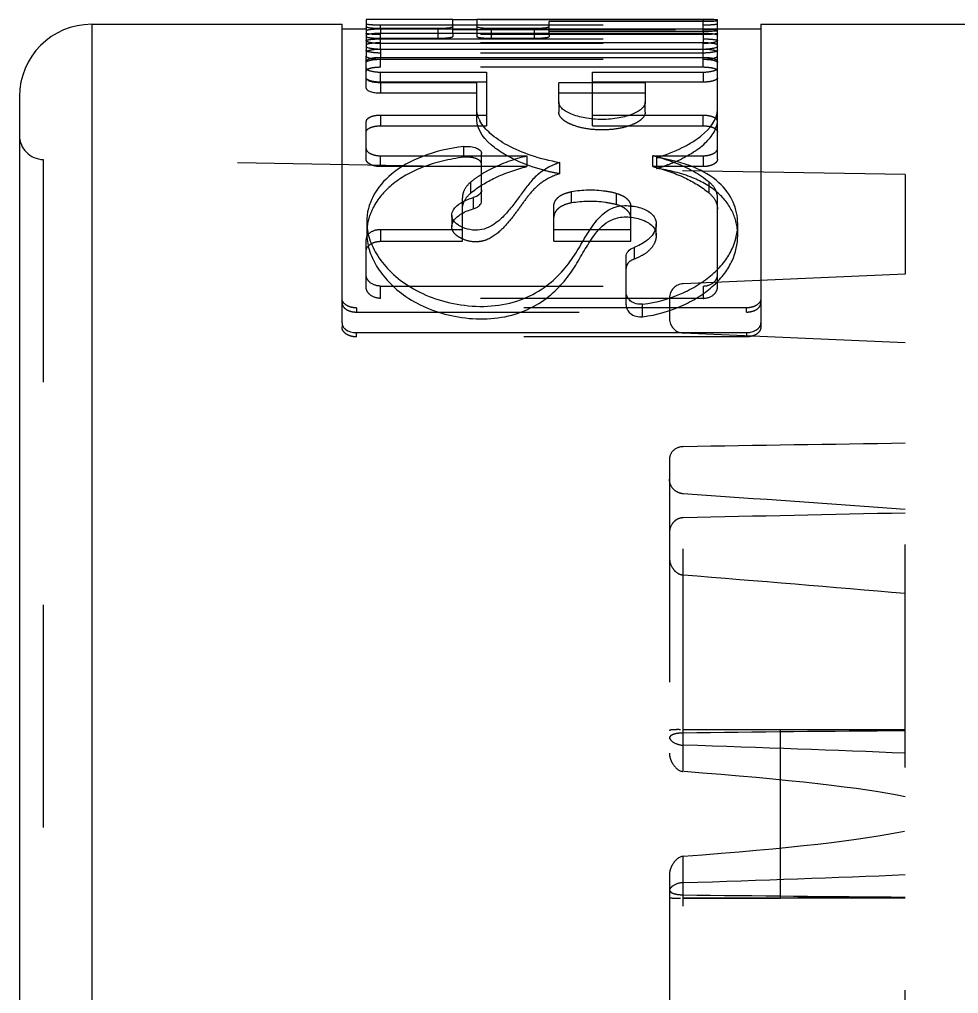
# Model space of a CAD drawing. Header units: millimetres. Extents: x 0 to 841, y 0 to 594.
# Drawn here: x 358.59 to 378.1, y 263.94 to 284.17 of the extents above; entities that cross this region are included whole.
import ezdxf

# ---------------------------------------------------------------- set-up
doc = ezdxf.new("R2010")
doc.units = ezdxf.units.MM
doc.header["$LTSCALE"] = 46.255
doc.linetypes.add('HIDDEN', pattern=[0.2, 0.1, -0.1])
doc.layers.get('0').update_dxf_attribs({"linetype": 'CONTINUOUS'})
doc.layers.add('DEFAULT_2', color=8, linetype='HIDDEN')

msp = doc.modelspace()

# ---------------------------------------------------------------- linework, layer by layer
at = {"color": 7, "linetype": 'Continuous'}
for p, q in [((360.095, 284.069), (360.095, 233.069)), ((360.095, 284.069), (365.295, 284.069)), ((365.295, 277.866), (365.295, 284.069)), ((365.795, 284.169), (365.795, 283.41)), ((367.595, 284.169), (365.795, 284.169)), ((367.595, 283.886), (367.595, 284.169)), ((368.095, 284.162), (367.595, 284.162)), ((368.095, 284.169), (368.095, 283.886)), ((373.015, 284.169), (368.095, 284.169)), ((369.595, 283.886), (369.595, 284.125)), ((372.795, 284.125), (369.595, 284.125)), ((372.795, 283.925), (372.795, 284.125)), ((373.095, 283.941), (373.095, 284.169)), ((373.995, 284.069), (373.995, 277.866)), ((373.995, 284.069), (378.495, 284.069)), ((365.795, 283.969), (365.295, 283.969)), ((366.095, 283.981), (366.095, 283.886)), ((367.295, 283.981), (366.095, 283.981)), ((366.095, 283.886), (372.795, 283.886)), ((367.295, 283.886), (367.295, 283.981)), ((368.095, 283.969), (367.595, 283.969)), ((368.395, 283.981), (368.395, 283.886)), ((369.295, 283.981), (368.395, 283.981)), ((369.295, 283.886), (369.295, 283.981)), ((369.595, 283.925), (372.795, 283.925)), ((373.995, 283.969), (373.095, 283.969)), ((373.095, 283.41), (373.095, 283.839)), ((366.095, 283.549), (366.095, 283.382)), ((372.795, 283.549), (366.095, 283.549)), ((372.795, 283.382), (372.795, 283.549)), ((365.795, 282.742), (365.795, 283.304)), ((366.095, 283.382), (372.795, 283.382)), ((373.095, 282.085), (373.095, 283.304)), ((366.095, 282.854), (366.095, 282.643)), ((368.095, 282.854), (366.095, 282.854)), ((368.095, 282.085), (368.095, 282.854)), ((369.795, 282.459), (369.795, 282.854)), ((371.595, 282.854), (369.795, 282.854)), ((371.595, 282.854), (371.595, 282.459)), ((366.095, 282.643), (368.095, 282.643)), ((369.795, 282.643), (371.595, 282.643)), ((358.595, 282.569), (358.595, 234.569)), ((368.195, 280.4), (368.195, 281.385)), ((368.019, 280.469), (368.019, 280.235)), ((365.807, 279.971), (365.807, 279.732)), ((373.514, 279.685), (373.514, 279.925)), ((371.195, 278.243), (371.195, 279.244)), ((371.538, 277.996), (371.538, 278.257)), ((365.595, 277.665), (373.695, 277.665))]:
    msp.add_line(p, q, dxfattribs=at)
for centre, radius, start, end in [((360.095, 282.569), 1.5, 90, 180), ((372.797, 288.677), 4.752, 269.9773, 271.3703), ((368.717, 282.364), 0.633, 204.667, 207.989), ((371.16, 276.747), 4.603, 81.1429, 81.6438), ((370.287, 279.721), 1.547, 110.7299, 114.3476), ((370.413, 279.394), 1.897, 108.241, 110.7649)]:
    msp.add_arc(centre, radius, start, end, dxfattribs=at)
for points, knots in [([(373.072, 284.136), (373.035, 284.131), (372.943, 284.127), (372.85, 284.125), (372.795, 284.125)], [0, 0, 0, 0, 0.399671, 1, 1, 1, 1]), ([(373.017, 284.169), (373.028, 284.169), (373.047, 284.169), (373.07, 284.169), (373.082, 284.169), (373.089, 284.169), (373.092, 284.169), (373.095, 284.169), (373.095, 284.169)], [0, 0, 0, 0, 0.426008, 0.741441, 0.853661, 0.934482, 0.983396, 1, 1, 1, 1]), ([(373.095, 284.141), (373.095, 284.139), (373.083, 284.138), (373.077, 284.136), (373.072, 284.136)], [0, 0, 0, 0, 0.270658, 1, 1, 1, 1]), ([(366.095, 283.981), (366.056, 283.981), (365.986, 283.983), (365.902, 283.989), (365.848, 283.996), (365.82, 284.002), (365.804, 284.007), (365.795, 284.013), (365.795, 284.016)], [0, 0, 0, 0, 0.377064, 0.696672, 0.81972, 0.912342, 0.971668, 1, 1, 1, 1]), ([(365.795, 283.839), (365.795, 283.849), (365.834, 283.864), (365.89, 283.874), (365.986, 283.884), (366.056, 283.886), (366.095, 283.886)], [0, 0, 0, 0, 0.09401, 0.30911, 0.626053, 1, 1, 1, 1]), ([(367.595, 284.016), (367.595, 284.013), (367.586, 284.007), (367.569, 284.002), (367.541, 283.996), (367.488, 283.989), (367.404, 283.983), (367.333, 283.981), (367.295, 283.981)], [0, 0, 0, 0, 0.028347, 0.0877, 0.180337, 0.303395, 0.622984, 1, 1, 1, 1]), ([(368.395, 283.981), (368.356, 283.981), (368.286, 283.983), (368.202, 283.989), (368.148, 283.996), (368.12, 284.002), (368.104, 284.007), (368.095, 284.013), (368.095, 284.016)], [0, 0, 0, 0, 0.377064, 0.696672, 0.81972, 0.912342, 0.971668, 1, 1, 1, 1]), ([(369.595, 284.016), (369.595, 284.013), (369.586, 284.007), (369.569, 284.002), (369.541, 283.996), (369.488, 283.989), (369.404, 283.983), (369.333, 283.981), (369.295, 283.981)], [0, 0, 0, 0, 0.028347, 0.0877, 0.180337, 0.303395, 0.622984, 1, 1, 1, 1]), ([(372.795, 283.886), (372.833, 283.886), (372.903, 283.884), (373, 283.874), (373.056, 283.864), (373.095, 283.849), (373.095, 283.839)], [0, 0, 0, 0, 0.373998, 0.69096, 0.906031, 1, 1, 1, 1]), ([(372.91, 283.926), (372.935, 283.927), (372.98, 283.929), (373.032, 283.931), (373.064, 283.934), (373.081, 283.936), (373.089, 283.938), (373.095, 283.94), (373.095, 283.941)], [0, 0, 0, 0, 0.405547, 0.722948, 0.840176, 0.926051, 0.979139, 1, 1, 1, 1]), ([(366.095, 283.549), (366.056, 283.549), (365.985, 283.552), (365.89, 283.566), (365.83, 283.581), (365.795, 283.604), (365.795, 283.615)], [0, 0, 0, 0, 0.368155, 0.680352, 0.895132, 1, 1, 1, 1]), ([(373.095, 283.615), (373.095, 283.604), (373.06, 283.581), (373, 283.566), (372.904, 283.552), (372.833, 283.549), (372.795, 283.549)], [0, 0, 0, 0, 0.104901, 0.319714, 0.631899, 1, 1, 1, 1]), ([(365.795, 283.41), (365.795, 283.408), (365.798, 283.396), (365.811, 283.389), (365.82, 283.384)], [0, 0, 0, 0, 0.181331, 1, 1, 1, 1]), ([(365.795, 283.304), (365.795, 283.316), (365.815, 283.335), (365.846, 283.349), (365.9, 283.366), (365.984, 283.379), (366.056, 283.382), (366.095, 283.382)], [0, 0, 0, 0, 0.115665, 0.209884, 0.33006, 0.637468, 1, 1, 1, 1]), ([(372.795, 283.382), (372.834, 283.382), (372.906, 283.379), (372.989, 283.366), (373.043, 283.349), (373.075, 283.335), (373.095, 283.316), (373.095, 283.304)], [0, 0, 0, 0, 0.36259, 0.67001, 0.790168, 0.884366, 1, 1, 1, 1]), ([(373.071, 283.385), (373.075, 283.387), (373.084, 283.392), (373.095, 283.403), (373.095, 283.41)], [0, 0, 0, 0, 0.339978, 1, 1, 1, 1]), ([(366.095, 282.854), (366.056, 282.854), (365.983, 282.859), (365.899, 282.876), (365.845, 282.897), (365.813, 282.916), (365.795, 282.938), (365.795, 282.952)], [0, 0, 0, 0, 0.35541, 0.657103, 0.776399, 0.872071, 1, 1, 1, 1]), ([(365.795, 282.742), (365.795, 282.728), (365.823, 282.694), (365.888, 282.669), (365.983, 282.648), (366.056, 282.643), (366.095, 282.643)], [0, 0, 0, 0, 0.128655, 0.34298, 0.644688, 1, 1, 1, 1]), ([(371.595, 282.459), (371.595, 282.41), (371.545, 282.331), (371.447, 282.259), (371.289, 282.179), (371.035, 282.111), (370.695, 282.083), (370.355, 282.111), (370.101, 282.179), (369.943, 282.259), (369.844, 282.331), (369.795, 282.41), (369.795, 282.459)], [0, 0, 0, 0, 0.071118, 0.119964, 0.179257, 0.326755, 0.500001, 0.673247, 0.820745, 0.880037, 0.928884, 1, 1, 1, 1]), ([(368.142, 282.1), (368.134, 282.117), (368.108, 282.181), (368.095, 282.25), (368.095, 282.301)], [0, 0, 0, 0, 0.26445, 1, 1, 1, 1]), ([(371.829, 281.301), (372.012, 281.355), (372.27, 281.451), (372.577, 281.622), (372.874, 281.83), (373.095, 282.089), (373.095, 282.301)], [0, 0, 0, 0, 0.340971, 0.489342, 0.621972, 1, 1, 1, 1]), ([(369.488, 281.04), (369.288, 281.092), (369.005, 281.189), (368.667, 281.366), (368.341, 281.582), (368.095, 281.858), (368.095, 282.085)], [0, 0, 0, 0, 0.342384, 0.4915, 0.624658, 1, 1, 1, 1]), ([(369.819, 281.195), (369.617, 281.23), (369.243, 281.322), (368.754, 281.528), (368.388, 281.769), (368.211, 281.967), (368.158, 282.067)], [0, 0, 0, 0, 0.31966, 0.596521, 0.823204, 1, 1, 1, 1]), ([(372.227, 281.22), (372.355, 281.276), (372.584, 281.395), (372.863, 281.61), (373.045, 281.838), (373.095, 282.009), (373.095, 282.085)], [0, 0, 0, 0, 0.327705, 0.600247, 0.819989, 1, 1, 1, 1]), ([(367.824, 281.531), (367.528, 281.495), (366.993, 281.375), (366.333, 281.016), (365.973, 280.602), (365.831, 280.245), (365.807, 280.062), (365.807, 279.971)], [0, 0, 0, 0, 0.323994, 0.586498, 0.802633, 0.902017, 1, 1, 1, 1]), ([(367.824, 281.531), (367.871, 281.536), (367.961, 281.536), (368.08, 281.509), (368.167, 281.461), (368.195, 281.407), (368.195, 281.385)], [0, 0, 0, 0, 0.327174, 0.621138, 0.841564, 1, 1, 1, 1]), ([(373.514, 279.925), (373.514, 280.079), (373.447, 280.405), (373.118, 280.834), (372.566, 281.15), (372.118, 281.256), (371.869, 281.295)], [0, 0, 0, 0, 0.197719, 0.412455, 0.675572, 1, 1, 1, 1]), ([(369.65, 281.13), (369.555, 281.087), (369.387, 280.984), (369.192, 280.781), (369.036, 280.569), (368.882, 280.355), (368.707, 280.138), (368.485, 279.918), (368.152, 279.752), (367.879, 279.809), (367.76, 279.87)], [0, 0, 0, 0, 0.127795, 0.238415, 0.343903, 0.450841, 0.562893, 0.685258, 0.834838, 1, 1, 1, 1]), ([(368.189, 280.597), (368.184, 280.583), (368.147, 280.519), (368.075, 280.485), (368.019, 280.469)], [0, 0, 0, 0, 0.200647, 1, 1, 1, 1]), ([(367.576, 280.1), (367.576, 280.14), (367.615, 280.252), (367.778, 280.386), (367.931, 280.445), (368.019, 280.469)], [0, 0, 0, 0, 0.196014, 0.551778, 1, 1, 1, 1]), ([(368.019, 280.235), (368.045, 280.242), (368.092, 280.261), (368.162, 280.308), (368.195, 280.365), (368.195, 280.4)], [0, 0, 0, 0, 0.31977, 0.588863, 1, 1, 1, 1]), ([(365.807, 279.971), (365.807, 279.851), (365.852, 279.597), (366.032, 279.235), (366.323, 278.888), (366.729, 278.579), (367.246, 278.346), (367.843, 278.21), (368.47, 278.2), (369.06, 278.34), (369.541, 278.612), (369.897, 278.947), (370.153, 279.308), (370.324, 279.61), (370.467, 279.839), (370.59, 280.007), (370.748, 280.169), (370.983, 280.299), (371.278, 280.314), (371.52, 280.258), (371.68, 280.175), (371.764, 280.101), (371.813, 280.013), (371.821, 279.952), (371.821, 279.922)], [0, 0, 0, 0, 0.045653, 0.095756, 0.152035, 0.215759, 0.287475, 0.365429, 0.446042, 0.523384, 0.592295, 0.652952, 0.707643, 0.759095, 0.784467, 0.810258, 0.837653, 0.869903, 0.909205, 0.946768, 0.962931, 0.976808, 0.988797, 1, 1, 1, 1]), ([(367.711, 280.089), (367.731, 280.105), (367.825, 280.169), (367.934, 280.211), (368.019, 280.235)], [0, 0, 0, 0, 0.226044, 1, 1, 1, 1]), ([(365.807, 279.732), (365.807, 279.617), (365.847, 279.376), (366.007, 279.029), (366.267, 278.695), (366.774, 278.267), (367.468, 278), (368.232, 277.928), (368.816, 278.002), (369.325, 278.213), (369.719, 278.51), (370.011, 278.843), (370.226, 279.19), (370.386, 279.473), (370.53, 279.688), (370.659, 279.845), (370.835, 279.994), (371.089, 280.081), (371.371, 280.062), (371.555, 280.005), (371.633, 279.961)], [0, 0, 0, 0, 0.045382, 0.094766, 0.14969, 0.211296, 0.355131, 0.43444, 0.513061, 0.585338, 0.649325, 0.706635, 0.759385, 0.810028, 0.835363, 0.861516, 0.890213, 0.925258, 0.964655, 1, 1, 1, 1]), ([(367.597, 280.014), (367.593, 280.021), (367.582, 280.048), (367.576, 280.078), (367.576, 280.1)], [0, 0, 0, 0, 0.260455, 1, 1, 1, 1]), ([(367.76, 279.87), (367.741, 279.879), (367.678, 279.916), (367.621, 279.967), (367.597, 280.014)], [0, 0, 0, 0, 0.283854, 1, 1, 1, 1]), ([(367.615, 279.986), (367.621, 279.995), (367.648, 280.034), (367.682, 280.067), (367.711, 280.089)], [0, 0, 0, 0, 0.234821, 1, 1, 1, 1]), ([(371.538, 278.257), (371.827, 278.292), (372.244, 278.409), (372.725, 278.669), (373.018, 278.889), (373.246, 279.133), (373.448, 279.467), (373.514, 279.748), (373.514, 279.925)], [0, 0, 0, 0, 0.312268, 0.454204, 0.584567, 0.702862, 0.809786, 1, 1, 1, 1]), ([(371.633, 279.961), (371.652, 279.95), (371.718, 279.909), (371.775, 279.848), (371.798, 279.797)], [0, 0, 0, 0, 0.283838, 1, 1, 1, 1]), ([(371.796, 279.793), (371.79, 279.778), (371.763, 279.716), (371.72, 279.661), (371.682, 279.625)], [0, 0, 0, 0, 0.233857, 1, 1, 1, 1]), ([(371.821, 279.922), (371.821, 279.889), (371.814, 279.845), (371.8, 279.803), (371.796, 279.793)], [0, 0, 0, 0, 0.743104, 1, 1, 1, 1]), ([(371.682, 279.625), (371.662, 279.605), (371.566, 279.525), (371.451, 279.47), (371.36, 279.437)], [0, 0, 0, 0, 0.22659, 1, 1, 1, 1]), ([(371.538, 277.996), (371.828, 278.032), (372.246, 278.151), (372.727, 278.414), (373.019, 278.638), (373.247, 278.885), (373.448, 279.222), (373.514, 279.506), (373.514, 279.685)], [0, 0, 0, 0, 0.311464, 0.453113, 0.583335, 0.701682, 0.808867, 1, 1, 1, 1]), ([(371.195, 279.244), (371.195, 279.283), (371.232, 279.373), (371.313, 279.42), (371.36, 279.437)], [0, 0, 0, 0, 0.438276, 1, 1, 1, 1]), ([(371.538, 278.257), (371.45, 278.246), (371.313, 278.28), (371.212, 278.402), (371.195, 278.469), (371.195, 278.5)], [0, 0, 0, 0, 0.570881, 0.798626, 1, 1, 1, 1]), ([(371.195, 278.243), (371.195, 278.211), (371.211, 278.144), (371.312, 278.02), (371.45, 277.986), (371.538, 277.996)], [0, 0, 0, 0, 0.202251, 0.430101, 1, 1, 1, 1]), ([(365.295, 277.866), (365.295, 277.846), (365.301, 277.818), (365.315, 277.794), (365.318, 277.788)], [0, 0, 0, 0, 0.73786, 1, 1, 1, 1]), ([(365.318, 277.788), (365.33, 277.769), (365.403, 277.693), (365.514, 277.665), (365.595, 277.665)], [0, 0, 0, 0, 0.216902, 1, 1, 1, 1]), ([(373.695, 277.665), (373.724, 277.665), (373.825, 277.674), (373.932, 277.726), (373.971, 277.788)], [0, 0, 0, 0, 0.283341, 1, 1, 1, 1]), ([(373.971, 277.788), (373.975, 277.794), (373.988, 277.818), (373.995, 277.846), (373.995, 277.866)], [0, 0, 0, 0, 0.262165, 1, 1, 1, 1])]:
    msp.add_open_spline(points, degree=3, knots=knots, dxfattribs=at)
msp.add_open_spline([(368.195, 280.632), (368.195, 280.62), (368.193, 280.608), (368.189, 280.597)], degree=3, dxfattribs=at)
at = {"layer": 'DEFAULT_2', "color": 8, "linetype": 'HIDDEN'}
for p, q in [((366.095, 283.981), (366.095, 284.057)), ((366.095, 284.057), (372.795, 284.057)), ((372.795, 284.162), (368.095, 284.162)), ((372.795, 284.169), (372.795, 284.125)), ((372.795, 284.169), (373.017, 284.169)), ((365.818, 283.945), (365.81, 283.942)), ((367.595, 283.969), (366.095, 283.969)), ((366.095, 283.684), (366.095, 283.886)), ((372.795, 283.856), (366.095, 283.856)), ((367.295, 283.78), (367.295, 283.886)), ((367.595, 283.962), (372.795, 283.962)), ((367.595, 283.886), (367.595, 283.815)), ((372.795, 283.969), (368.095, 283.969)), ((368.095, 283.886), (368.095, 283.815)), ((368.395, 283.886), (368.395, 283.78)), ((369.295, 283.78), (369.295, 283.886)), ((369.595, 283.886), (369.595, 283.815)), ((373.017, 283.969), (372.795, 283.969)), ((372.795, 283.925), (372.795, 283.684)), ((373.095, 283.969), (373.015, 283.969)), ((373.095, 283.839), (373.095, 283.941)), ((366.095, 283.78), (367.295, 283.78)), ((366.095, 283.767), (372.795, 283.767)), ((372.795, 283.684), (366.095, 283.684)), ((366.095, 283.549), (366.095, 283.676)), ((366.095, 283.676), (372.795, 283.676)), ((368.395, 283.78), (369.295, 283.78)), ((372.795, 283.549), (372.795, 283.676)), ((372.795, 283.472), (366.095, 283.472)), ((373.071, 283.508), (373.063, 283.512)), ((365.795, 283.304), (365.795, 283.41)), ((366.095, 283.176), (366.095, 283.382)), ((366.095, 283.344), (372.795, 283.344)), ((372.795, 283.176), (372.795, 283.382)), ((373.095, 283.304), (373.095, 283.41)), ((372.795, 283.176), (366.095, 283.176)), ((366.095, 282.868), (366.095, 283.077)), ((366.095, 283.077), (368.295, 283.077)), ((368.295, 283.077), (368.295, 281.961)), ((370.495, 281.961), (370.495, 283.077)), ((370.495, 283.077), (372.795, 283.077)), ((372.795, 283.077), (372.795, 282.868)), ((368.295, 282.868), (366.095, 282.868)), ((372.795, 282.868), (370.495, 282.868)), ((369.795, 282.459), (369.795, 282.245)), ((371.595, 282.245), (371.595, 282.459)), ((365.795, 281.267), (365.795, 282.05)), ((366.095, 282.178), (366.095, 281.961)), ((368.295, 282.178), (366.095, 282.178)), ((372.795, 282.178), (370.495, 282.178)), ((372.795, 281.961), (372.795, 282.178)), ((373.095, 281.267), (373.095, 282.05)), ((366.095, 281.961), (368.295, 281.961)), ((370.495, 281.961), (372.795, 281.961)), ((367.824, 281.308), (367.824, 281.531)), ((359.086, 281.261), (359.086, 235.878)), ((376.995, 280.948), (359.086, 281.261)), ((366.095, 281.114), (366.095, 281.339)), ((366.095, 281.339), (369.137, 281.339)), ((369.137, 281.339), (369.137, 281.114)), ((371.752, 281.114), (371.752, 281.339)), ((371.752, 281.339), (372.795, 281.339)), ((371.829, 281.301), (371.829, 281.076)), ((372.795, 281.339), (372.795, 281.114)), ((369.137, 281.114), (366.095, 281.114)), ((369.819, 280.969), (369.819, 281.195)), ((372.795, 281.114), (371.752, 281.114)), ((376.995, 280.948), (376.995, 278.883)), ((367.97, 280.564), (367.97, 280.794)), ((372.92, 280.564), (372.92, 280.794)), ((367.795, 279.562), (367.795, 280.462)), ((370.056, 280.59), (370.056, 280.358)), ((370.989, 280.558), (370.989, 280.324)), ((373.095, 278.614), (373.095, 280.462)), ((369.695, 279.562), (369.695, 280.298)), ((371.295, 279.562), (371.295, 280.276)), ((367.576, 280.1), (367.576, 279.862)), ((366.095, 279.803), (366.095, 279.562)), ((367.795, 279.803), (366.095, 279.803)), ((371.295, 279.803), (369.695, 279.803)), ((371.821, 279.682), (371.821, 279.922)), ((365.795, 278.614), (365.795, 279.598)), ((366.095, 279.562), (367.795, 279.562)), ((369.695, 279.562), (371.295, 279.562)), ((371.36, 279.437), (371.36, 279.191)), ((376.995, 278.883), (372.382, 278.682)), ((366.095, 278.377), (366.095, 278.633)), ((366.095, 278.633), (372.795, 278.633)), ((372.795, 278.633), (372.795, 278.377)), ((372.795, 278.377), (366.095, 278.377)), ((372.095, 278.382), (372.095, 277.957)), ((365.595, 278.18), (365.595, 278.092)), ((373.695, 278.18), (365.595, 278.18)), ((373.695, 278.092), (373.695, 278.18)), ((365.595, 278.092), (373.695, 278.092)), ((365.295, 277.866), (365.295, 277.778)), ((373.995, 277.866), (373.995, 277.778)), ((365.595, 277.577), (365.595, 277.665)), ((373.695, 277.577), (365.595, 277.577)), ((376.995, 277.455), (372.382, 277.657)), ((373.695, 277.665), (373.695, 277.577)), ((376.995, 240.883), (376.995, 277.455)), ((372.382, 268.55), (372.382, 275.297)), ((372.095, 275.03), (372.095, 268.931)), ((376.995, 269.419), (372.329, 269.419)), ((374.395, 269.419), (374.395, 265.919)), ((372.382, 247.25), (372.382, 266.789)), ((372.095, 266.408), (372.095, 247.631)), ((376.995, 265.919), (372.33, 265.919))]:
    msp.add_line(p, q, dxfattribs=at)
for centre, radius, start, end in [((372.799, 272.936), 11.226, 89.4377, 90.0209), ((366.092, 281.799), 2.169, 89.9239, 92.9689), ((372.798, 281.794), 2.175, 87.0758, 90.0738), ((366.093, 286.047), 2.267, 267.1461, 270.0544), ((359.095, 281.761), 0.5, 180, 269), ((370.713, 277.163), 4.304, 74.8682, 76.0287), ((370.764, 277.349), 4.111, 73.2915, 74.8718), ((370.532, 285.069), 4.162, 255.4718, 259.3996), ((370.773, 284.633), 3.711, 286.5383, 287.7851), ((370.555, 285.188), 4.283, 259.3896, 260.0964), ((367.862, 279.831), 0.292, 147.8166, 153.2663), ((371.563, 279.693), 0.257, 22.9991, 23.8739), ((372.395, 278.382), 0.3, 92.5, 180), ((372.395, 277.957), 0.3, 180, 267.5), ((372.165, 269.232), 0.0704, 153.7166, 164.9457), ((372.394, 266.979), 0.99, 266.4254, 269.2965), ((373.065, 1182.219), 916.298, 269.95726, 270.083138)]:
    msp.add_arc(centre, radius, start, end, dxfattribs=at)
for centre, major_axis, ratio, start_param, end_param in [((536.179, 258.569), (448.92, 0), 0.04002, 1.933277, 1.94429), ((-308.907, 258.569), (786.774, 0), 0.04002, 0.511951, 0.523795), ((577.07, 258.569), (432.572, 0), 0.04002, 2.051638, 2.063705), ((-349.798, 258.569), (803.122, 0), 0.04002, 0.43951, 0.452821), ((372.095, 267.669), (40.082, 0), 0.043661, 1.448239, 1.563638), ((383.547, 267.669), (40.082, 0), 0.043661, 8.018182, 8.136272), ((349.191, 267.669), (40.082, 0), 0.043661, 7.087397, 7.236987), ((337.739, 267.669), (40.082, 0), 0.043661, 6.486545, 6.810222), ((337.739, 267.669), (40.082, 0), 0.043661, -0.527037, -0.20336), ((349.191, 267.669), (40.082, 0), 0.043661, -0.953801, -0.804212), ((383.547, 267.669), (40.082, 0), 0.043661, -1.853087, -1.734997)]:
    msp.add_ellipse(centre, major_axis=major_axis, ratio=ratio, start_param=start_param, end_param=end_param, dxfattribs=at)
for points, knots in [([(365.795, 284.083), (365.795, 284.081), (365.805, 284.076), (365.82, 284.073), (365.849, 284.068), (365.902, 284.063), (365.986, 284.058), (366.056, 284.057), (366.095, 284.057)], [0, 0, 0, 0, 0.024869, 0.083164, 0.175747, 0.299307, 0.620757, 1, 1, 1, 1]), ([(372.795, 284.057), (372.833, 284.057), (372.904, 284.058), (372.987, 284.063), (373.041, 284.068), (373.069, 284.073), (373.085, 284.076), (373.095, 284.081), (373.095, 284.083)], [0, 0, 0, 0, 0.37929, 0.700761, 0.824312, 0.91688, 0.975149, 1, 1, 1, 1]), ([(373.006, 284.16), (372.999, 284.16), (372.967, 284.161), (372.934, 284.162), (372.909, 284.162)], [0, 0, 0, 0, 0.224327, 1, 1, 1, 1]), ([(373.072, 284.157), (373.067, 284.158), (373.046, 284.159), (373.024, 284.16), (373.006, 284.16)], [0, 0, 0, 0, 0.194335, 1, 1, 1, 1]), ([(373.095, 284.154), (373.095, 284.156), (373.083, 284.155), (373.077, 284.157), (373.072, 284.157)], [0, 0, 0, 0, 0.262519, 1, 1, 1, 1]), ([(365.81, 283.942), (365.808, 283.941), (365.802, 283.938), (365.795, 283.933), (365.795, 283.929)], [0, 0, 0, 0, 0.361689, 1, 1, 1, 1]), ([(366.095, 283.856), (366.056, 283.856), (365.986, 283.857), (365.902, 283.862), (365.849, 283.867), (365.82, 283.872), (365.805, 283.876), (365.795, 283.88), (365.795, 283.882)], [0, 0, 0, 0, 0.379227, 0.700702, 0.824178, 0.916694, 0.97503, 1, 1, 1, 1]), ([(365.98, 283.966), (365.947, 283.964), (365.893, 283.96), (365.839, 283.951), (365.818, 283.945)], [0, 0, 0, 0, 0.59634, 1, 1, 1, 1]), ([(372.795, 283.962), (372.833, 283.962), (372.889, 283.962), (372.959, 283.961), (373.004, 283.96), (373.04, 283.959), (373.07, 283.958), (373.083, 283.955), (373.095, 283.956), (373.095, 283.953)], [0, 0, 0, 0, 0.382128, 0.554804, 0.706014, 0.830124, 0.922575, 0.979636, 1, 1, 1, 1]), ([(373.095, 283.882), (373.095, 283.88), (373.085, 283.876), (373.069, 283.872), (373.041, 283.867), (372.987, 283.862), (372.904, 283.857), (372.833, 283.856), (372.795, 283.856)], [0, 0, 0, 0, 0.024969, 0.083304, 0.175822, 0.2993, 0.620777, 1, 1, 1, 1]), ([(373.006, 283.958), (372.998, 283.959), (372.966, 283.962), (372.934, 283.965), (372.909, 283.966)], [0, 0, 0, 0, 0.22484, 1, 1, 1, 1]), ([(373.071, 283.945), (373.067, 283.946), (373.046, 283.952), (373.023, 283.955), (373.006, 283.958)], [0, 0, 0, 0, 0.197504, 1, 1, 1, 1]), ([(373.095, 283.969), (373.095, 283.969), (373.092, 283.968), (373.089, 283.969), (373.082, 283.969), (373.07, 283.969), (373.047, 283.969), (373.028, 283.969), (373.017, 283.969)], [0, 0, 0, 0, 0.016667, 0.065717, 0.146678, 0.258971, 0.574254, 1, 1, 1, 1]), ([(373.095, 283.929), (373.095, 283.932), (373.086, 283.94), (373.077, 283.943), (373.071, 283.945)], [0, 0, 0, 0, 0.34409, 1, 1, 1, 1]), ([(365.795, 283.815), (365.795, 283.812), (365.804, 283.805), (365.812, 283.803), (365.818, 283.801)], [0, 0, 0, 0, 0.322842, 1, 1, 1, 1]), ([(365.795, 283.727), (365.795, 283.73), (365.803, 283.738), (365.832, 283.748), (365.893, 283.758), (365.985, 283.765), (366.056, 283.767), (366.095, 283.767)], [0, 0, 0, 0, 0.032051, 0.092417, 0.307119, 0.624989, 1, 1, 1, 1]), ([(365.795, 283.734), (365.795, 283.724), (365.831, 283.704), (365.89, 283.691), (365.986, 283.679), (366.056, 283.676), (366.095, 283.676)], [0, 0, 0, 0, 0.099748, 0.314823, 0.629226, 1, 1, 1, 1]), ([(366.095, 283.684), (366.056, 283.684), (365.986, 283.682), (365.89, 283.672), (365.833, 283.662), (365.795, 283.646), (365.795, 283.636)], [0, 0, 0, 0, 0.373862, 0.690762, 0.905706, 1, 1, 1, 1]), ([(365.818, 283.801), (365.839, 283.796), (365.893, 283.788), (365.947, 283.784), (365.98, 283.782)], [0, 0, 0, 0, 0.403823, 1, 1, 1, 1]), ([(367.295, 283.78), (367.333, 283.78), (367.404, 283.781), (367.488, 283.787), (367.541, 283.795), (367.569, 283.801), (367.586, 283.806), (367.595, 283.812), (367.595, 283.815)], [0, 0, 0, 0, 0.376974, 0.696562, 0.819531, 0.912106, 0.971516, 1, 1, 1, 1]), ([(368.095, 283.815), (368.095, 283.812), (368.104, 283.806), (368.12, 283.801), (368.148, 283.795), (368.202, 283.787), (368.286, 283.781), (368.356, 283.78), (368.395, 283.78)], [0, 0, 0, 0, 0.028483, 0.087892, 0.180468, 0.30344, 0.623031, 1, 1, 1, 1]), ([(369.295, 283.78), (369.333, 283.78), (369.404, 283.781), (369.488, 283.787), (369.541, 283.795), (369.569, 283.801), (369.586, 283.806), (369.595, 283.812), (369.595, 283.815)], [0, 0, 0, 0, 0.376974, 0.696562, 0.819531, 0.912106, 0.971516, 1, 1, 1, 1]), ([(372.795, 283.767), (372.833, 283.767), (372.904, 283.765), (372.997, 283.758), (373.058, 283.748), (373.087, 283.738), (373.095, 283.73), (373.095, 283.727)], [0, 0, 0, 0, 0.375018, 0.692885, 0.907582, 0.967948, 1, 1, 1, 1]), ([(372.795, 283.676), (372.833, 283.676), (372.904, 283.679), (373, 283.691), (373.058, 283.704), (373.095, 283.724), (373.095, 283.734)], [0, 0, 0, 0, 0.370826, 0.685243, 0.900289, 1, 1, 1, 1]), ([(373.095, 283.636), (373.095, 283.646), (373.056, 283.662), (373, 283.672), (372.903, 283.682), (372.833, 283.684), (372.795, 283.684)], [0, 0, 0, 0, 0.094292, 0.309243, 0.626147, 1, 1, 1, 1]), ([(366.095, 283.472), (366.056, 283.472), (365.986, 283.475), (365.89, 283.488), (365.831, 283.5), (365.795, 283.52), (365.795, 283.531)], [0, 0, 0, 0, 0.37065, 0.684973, 0.899904, 1, 1, 1, 1]), ([(365.818, 283.507), (365.815, 283.506), (365.804, 283.499), (365.795, 283.488), (365.795, 283.48)], [0, 0, 0, 0, 0.330029, 1, 1, 1, 1]), ([(366.095, 283.549), (366.039, 283.549), (365.961, 283.545), (365.869, 283.527), (365.832, 283.515), (365.818, 283.507)], [0, 0, 0, 0, 0.594685, 0.829467, 1, 1, 1, 1]), ([(373.063, 283.512), (373.029, 283.528), (372.938, 283.544), (372.848, 283.549), (372.795, 283.549)], [0, 0, 0, 0, 0.416306, 1, 1, 1, 1]), ([(373.095, 283.531), (373.095, 283.52), (373.058, 283.5), (373, 283.488), (372.904, 283.475), (372.833, 283.472), (372.795, 283.472)], [0, 0, 0, 0, 0.100092, 0.315029, 0.62936, 1, 1, 1, 1]), ([(373.095, 283.48), (373.095, 283.483), (373.092, 283.495), (373.08, 283.503), (373.071, 283.508)], [0, 0, 0, 0, 0.192677, 1, 1, 1, 1]), ([(365.795, 283.275), (365.795, 283.286), (365.816, 283.303), (365.846, 283.315), (365.901, 283.33), (365.984, 283.341), (366.056, 283.344), (366.095, 283.344)], [0, 0, 0, 0, 0.109684, 0.203415, 0.324101, 0.634235, 1, 1, 1, 1]), ([(365.82, 283.384), (365.825, 283.382), (365.849, 283.372), (365.874, 283.366), (365.894, 283.362)], [0, 0, 0, 0, 0.200941, 1, 1, 1, 1]), ([(365.894, 283.362), (365.901, 283.36), (365.929, 283.355), (365.959, 283.352), (365.981, 283.349)], [0, 0, 0, 0, 0.229553, 1, 1, 1, 1]), ([(365.981, 283.349), (365.99, 283.349), (366.028, 283.346), (366.066, 283.344), (366.095, 283.344)], [0, 0, 0, 0, 0.242249, 1, 1, 1, 1]), ([(372.795, 283.344), (372.824, 283.344), (372.862, 283.346), (372.9, 283.349), (372.909, 283.35)], [0, 0, 0, 0, 0.757799, 1, 1, 1, 1]), ([(372.795, 283.344), (372.834, 283.344), (372.905, 283.341), (372.989, 283.33), (373.043, 283.315), (373.074, 283.303), (373.095, 283.286), (373.095, 283.275)], [0, 0, 0, 0, 0.365781, 0.675905, 0.796584, 0.890313, 1, 1, 1, 1]), ([(372.909, 283.35), (372.917, 283.35), (372.946, 283.353), (372.974, 283.357), (372.995, 283.362)], [0, 0, 0, 0, 0.268909, 1, 1, 1, 1]), ([(372.995, 283.362), (373.003, 283.363), (373.029, 283.369), (373.054, 283.377), (373.071, 283.385)], [0, 0, 0, 0, 0.300045, 1, 1, 1, 1]), ([(366.095, 283.176), (366.056, 283.176), (365.984, 283.172), (365.9, 283.159), (365.846, 283.142), (365.815, 283.128), (365.795, 283.109), (365.795, 283.097)], [0, 0, 0, 0, 0.362321, 0.669563, 0.789626, 0.883828, 1, 1, 1, 1]), ([(365.795, 283.165), (365.795, 283.152), (365.814, 283.132), (365.846, 283.115), (365.936, 283.083), (366.023, 283.077), (366.095, 283.077)], [0, 0, 0, 0, 0.121523, 0.21672, 0.336783, 1, 1, 1, 1]), ([(373.095, 283.097), (373.095, 283.109), (373.075, 283.128), (373.043, 283.142), (372.989, 283.159), (372.906, 283.172), (372.834, 283.176), (372.795, 283.176)], [0, 0, 0, 0, 0.116167, 0.210373, 0.330443, 0.637697, 1, 1, 1, 1]), ([(372.795, 283.077), (372.867, 283.077), (372.953, 283.083), (373.044, 283.115), (373.075, 283.132), (373.095, 283.152), (373.095, 283.165)], [0, 0, 0, 0, 0.663282, 0.783327, 0.878503, 1, 1, 1, 1]), ([(366.095, 282.868), (366.056, 282.868), (365.983, 282.872), (365.899, 282.887), (365.846, 282.907), (365.814, 282.923), (365.795, 282.944), (365.795, 282.957)], [0, 0, 0, 0, 0.358799, 0.663312, 0.783071, 0.878117, 1, 1, 1, 1]), ([(373.095, 282.957), (373.095, 282.944), (373.075, 282.923), (373.044, 282.907), (372.99, 282.887), (372.906, 282.872), (372.834, 282.868), (372.795, 282.868)], [0, 0, 0, 0, 0.121875, 0.216923, 0.336689, 0.641221, 1, 1, 1, 1]), ([(371.595, 282.245), (371.595, 282.196), (371.545, 282.116), (371.447, 282.043), (371.289, 281.962), (371.035, 281.894), (370.695, 281.865), (370.355, 281.894), (370.1, 281.962), (369.943, 282.043), (369.844, 282.116), (369.795, 282.196), (369.795, 282.245)], [0, 0, 0, 0, 0.071492, 0.120398, 0.179678, 0.327033, 0.500062, 0.673069, 0.820371, 0.879632, 0.928523, 1, 1, 1, 1]), ([(366.095, 282.178), (366.055, 282.178), (365.98, 282.171), (365.874, 282.145), (365.795, 282.09), (365.795, 282.05)], [0, 0, 0, 0, 0.348497, 0.644555, 1, 1, 1, 1]), ([(373.07, 282.102), (373.041, 282.13), (372.947, 282.167), (372.851, 282.178), (372.795, 282.178)], [0, 0, 0, 0, 0.417747, 1, 1, 1, 1]), ([(373.095, 282.05), (373.095, 282.054), (373.092, 282.074), (373.08, 282.091), (373.07, 282.102)], [0, 0, 0, 0, 0.228081, 1, 1, 1, 1]), ([(365.795, 281.831), (365.795, 281.872), (365.874, 281.928), (365.98, 281.954), (366.055, 281.961), (366.095, 281.961)], [0, 0, 0, 0, 0.356289, 0.652031, 1, 1, 1, 1]), ([(372.795, 281.961), (372.835, 281.961), (372.91, 281.954), (373.016, 281.928), (373.095, 281.872), (373.095, 281.831)], [0, 0, 0, 0, 0.348011, 0.643715, 1, 1, 1, 1]), ([(365.795, 281.491), (365.795, 281.471), (365.815, 281.426), (365.883, 281.38), (365.979, 281.347), (366.054, 281.339), (366.095, 281.339)], [0, 0, 0, 0, 0.162076, 0.378717, 0.664612, 1, 1, 1, 1]), ([(372.795, 281.339), (372.835, 281.339), (372.911, 281.347), (373.007, 281.38), (373.074, 281.426), (373.095, 281.471), (373.095, 281.491)], [0, 0, 0, 0, 0.335486, 0.621343, 0.837931, 1, 1, 1, 1]), ([(366.095, 281.114), (366.054, 281.114), (365.979, 281.122), (365.882, 281.155), (365.815, 281.202), (365.795, 281.248), (365.795, 281.267)], [0, 0, 0, 0, 0.334932, 0.620397, 0.837069, 1, 1, 1, 1]), ([(367.824, 281.308), (367.527, 281.272), (366.992, 281.15), (366.332, 280.786), (365.973, 280.368), (365.831, 280.007), (365.807, 279.823), (365.807, 279.732)], [0, 0, 0, 0, 0.323194, 0.585286, 0.801711, 0.901498, 1, 1, 1, 1]), ([(368.195, 281.16), (368.195, 281.183), (368.167, 281.237), (368.08, 281.285), (367.961, 281.313), (367.871, 281.313), (367.824, 281.308)], [0, 0, 0, 0, 0.159219, 0.379719, 0.673387, 1, 1, 1, 1]), ([(368.186, 280.952), (368.252, 280.994), (368.552, 281.163), (368.88, 281.275), (369.137, 281.339)], [0, 0, 0, 0, 0.228457, 1, 1, 1, 1]), ([(371.906, 281.099), (371.934, 281.109), (372.043, 281.145), (372.15, 281.186), (372.227, 281.22)], [0, 0, 0, 0, 0.2586, 1, 1, 1, 1]), ([(371.946, 281.286), (372.043, 281.257), (372.388, 281.139), (372.717, 280.964), (372.92, 280.794)], [0, 0, 0, 0, 0.276948, 1, 1, 1, 1]), ([(373.095, 281.267), (373.095, 281.248), (373.075, 281.202), (373.007, 281.155), (372.911, 281.122), (372.835, 281.114), (372.795, 281.114)], [0, 0, 0, 0, 0.162912, 0.379596, 0.665118, 1, 1, 1, 1]), ([(367.97, 280.564), (368.122, 280.692), (368.498, 280.919), (368.911, 281.057), (369.137, 281.114)], [0, 0, 0, 0, 0.460803, 1, 1, 1, 1]), ([(371.752, 281.114), (371.979, 281.057), (372.392, 280.919), (372.767, 280.692), (372.92, 280.564)], [0, 0, 0, 0, 0.539199, 1, 1, 1, 1]), ([(373.514, 279.685), (373.514, 279.842), (373.446, 280.175), (373.109, 280.613), (372.543, 280.933), (372.084, 281.038), (371.829, 281.076)], [0, 0, 0, 0, 0.197758, 0.412448, 0.67576, 1, 1, 1, 1]), ([(369.819, 280.969), (369.691, 280.926), (369.462, 280.823), (369.209, 280.576), (369.022, 280.316), (368.833, 280.054), (368.608, 279.785), (368.371, 279.607), (368.16, 279.552), (367.994, 279.546), (367.836, 279.588), (367.705, 279.657), (367.633, 279.717), (367.586, 279.786), (367.576, 279.838), (367.576, 279.862)], [0, 0, 0, 0, 0.137158, 0.249994, 0.35546, 0.463068, 0.578037, 0.712875, 0.754336, 0.798298, 0.880636, 0.91661, 0.948268, 0.975497, 1, 1, 1, 1]), ([(367.97, 280.794), (367.986, 280.808), (368.056, 280.864), (368.129, 280.915), (368.186, 280.952)], [0, 0, 0, 0, 0.242692, 1, 1, 1, 1]), ([(367.97, 280.794), (367.917, 280.75), (367.829, 280.652), (367.795, 280.522), (367.795, 280.462)], [0, 0, 0, 0, 0.534343, 1, 1, 1, 1]), ([(370.989, 280.558), (370.915, 280.576), (370.608, 280.635), (370.289, 280.63), (370.056, 280.59)], [0, 0, 0, 0, 0.243383, 1, 1, 1, 1]), ([(373.095, 280.462), (373.095, 280.522), (373.061, 280.652), (372.973, 280.75), (372.92, 280.794)], [0, 0, 0, 0, 0.465658, 1, 1, 1, 1]), ([(367.795, 280.228), (367.795, 280.288), (367.829, 280.419), (367.917, 280.519), (367.97, 280.564)], [0, 0, 0, 0, 0.466484, 1, 1, 1, 1]), ([(369.695, 280.298), (369.695, 280.33), (369.713, 280.399), (369.789, 280.487), (369.908, 280.555), (370.003, 280.581), (370.056, 280.59)], [0, 0, 0, 0, 0.190831, 0.410304, 0.678966, 1, 1, 1, 1]), ([(370.989, 280.324), (370.916, 280.343), (370.608, 280.403), (370.289, 280.398), (370.056, 280.358)], [0, 0, 0, 0, 0.243402, 1, 1, 1, 1]), ([(370.989, 280.558), (371.035, 280.546), (371.117, 280.517), (371.217, 280.45), (371.28, 280.368), (371.295, 280.306), (371.295, 280.276)], [0, 0, 0, 0, 0.31636, 0.581824, 0.803245, 1, 1, 1, 1]), ([(372.92, 280.564), (372.973, 280.519), (373.061, 280.419), (373.095, 280.288), (373.095, 280.228)], [0, 0, 0, 0, 0.533517, 1, 1, 1, 1]), ([(370.056, 280.358), (370.003, 280.348), (369.907, 280.322), (369.789, 280.253), (369.713, 280.164), (369.695, 280.095), (369.695, 280.063)], [0, 0, 0, 0, 0.320282, 0.588495, 0.808263, 1, 1, 1, 1]), ([(371.295, 280.04), (371.295, 280.07), (371.28, 280.133), (371.217, 280.215), (371.117, 280.283), (371.035, 280.313), (370.989, 280.324)], [0, 0, 0, 0, 0.19764, 0.419396, 0.684467, 1, 1, 1, 1]), ([(366.095, 279.803), (366.065, 279.803), (365.965, 279.794), (365.862, 279.744), (365.822, 279.685)], [0, 0, 0, 0, 0.297333, 1, 1, 1, 1]), ([(367.576, 279.862), (367.576, 279.887), (367.583, 279.922), (367.597, 279.954), (367.601, 279.962)], [0, 0, 0, 0, 0.741543, 1, 1, 1, 1]), ([(365.822, 279.685), (365.818, 279.678), (365.802, 279.652), (365.795, 279.62), (365.795, 279.598)], [0, 0, 0, 0, 0.263958, 1, 1, 1, 1]), ([(371.821, 279.682), (371.821, 279.634), (371.798, 279.531), (371.705, 279.391), (371.553, 279.273), (371.428, 279.216), (371.36, 279.191)], [0, 0, 0, 0, 0.202628, 0.42886, 0.694434, 1, 1, 1, 1]), ([(365.795, 279.354), (365.795, 279.379), (365.81, 279.435), (365.874, 279.503), (365.974, 279.55), (366.053, 279.562), (366.095, 279.562)], [0, 0, 0, 0, 0.190841, 0.411663, 0.683459, 1, 1, 1, 1]), ([(371.36, 279.191), (371.313, 279.174), (371.231, 279.125), (371.195, 279.035), (371.195, 278.996)], [0, 0, 0, 0, 0.560419, 1, 1, 1, 1]), ([(366.095, 278.633), (366.016, 278.633), (365.898, 278.67), (365.809, 278.78), (365.795, 278.84), (365.795, 278.867)], [0, 0, 0, 0, 0.573407, 0.799587, 1, 1, 1, 1]), ([(372.795, 278.633), (372.874, 278.633), (372.992, 278.67), (373.08, 278.78), (373.095, 278.84), (373.095, 278.867)], [0, 0, 0, 0, 0.573412, 0.799588, 1, 1, 1, 1]), ([(366.095, 278.377), (366.015, 278.377), (365.897, 278.415), (365.809, 278.526), (365.795, 278.586), (365.795, 278.614)], [0, 0, 0, 0, 0.572028, 0.798558, 1, 1, 1, 1]), ([(372.795, 278.377), (372.874, 278.377), (372.992, 278.415), (373.08, 278.526), (373.095, 278.586), (373.095, 278.614)], [0, 0, 0, 0, 0.572028, 0.798558, 1, 1, 1, 1]), ([(365.595, 278.18), (365.556, 278.18), (365.481, 278.189), (365.384, 278.229), (365.314, 278.291), (365.295, 278.347), (365.295, 278.373)], [0, 0, 0, 0, 0.299318, 0.572159, 0.803361, 1, 1, 1, 1]), ([(373.995, 278.373), (373.995, 278.347), (373.976, 278.291), (373.906, 278.229), (373.808, 278.189), (373.734, 278.18), (373.695, 278.18)], [0, 0, 0, 0, 0.196637, 0.427844, 0.700689, 1, 1, 1, 1]), ([(365.295, 278.285), (365.295, 278.259), (365.314, 278.203), (365.384, 278.141), (365.481, 278.101), (365.556, 278.092), (365.595, 278.092)], [0, 0, 0, 0, 0.196721, 0.428012, 0.700791, 1, 1, 1, 1]), ([(373.695, 278.092), (373.734, 278.092), (373.808, 278.101), (373.906, 278.141), (373.976, 278.203), (373.995, 278.259), (373.995, 278.285)], [0, 0, 0, 0, 0.299252, 0.572046, 0.80331, 1, 1, 1, 1]), ([(365.595, 277.577), (365.556, 277.577), (365.481, 277.586), (365.383, 277.629), (365.313, 277.694), (365.295, 277.752), (365.295, 277.778)], [0, 0, 0, 0, 0.295831, 0.566675, 0.799008, 1, 1, 1, 1]), ([(373.995, 277.778), (373.995, 277.752), (373.976, 277.694), (373.907, 277.629), (373.809, 277.586), (373.734, 277.577), (373.695, 277.577)], [0, 0, 0, 0, 0.201021, 0.433382, 0.704214, 1, 1, 1, 1]), ([(372.382, 275.297), (372.303, 275.295), (372.152, 275.239), (372.095, 275.092), (372.095, 275.03)], [0, 0, 0, 0, 0.558559, 1, 1, 1, 1]), ([(372.382, 274.318), (372.337, 274.321), (372.253, 274.347), (372.136, 274.447), (372.095, 274.557), (372.095, 274.624)], [0, 0, 0, 0, 0.294785, 0.555239, 1, 1, 1, 1]), ([(372.382, 273.82), (372.336, 273.819), (372.249, 273.795), (372.129, 273.686), (372.095, 273.569), (372.095, 273.497)], [0, 0, 0, 0, 0.28898, 0.54471, 1, 1, 1, 1]), ([(372.095, 273.004), (372.095, 272.926), (372.129, 272.8), (372.244, 272.672), (372.334, 272.635), (372.382, 272.631)], [0, 0, 0, 0, 0.462282, 0.717761, 1, 1, 1, 1]), ([(372.328, 269.419), (372.297, 269.419), (372.242, 269.42), (372.167, 269.417), (372.123, 269.415), (372.095, 269.403), (372.095, 269.396)], [0, 0, 0, 0, 0.390585, 0.704903, 0.910228, 1, 1, 1, 1]), ([(372.095, 269.268), (372.095, 269.249), (372.116, 269.205), (372.207, 269.129), (372.309, 269.099), (372.382, 269.097)], [0, 0, 0, 0, 0.160302, 0.383521, 1, 1, 1, 1]), ([(372.271, 269.342), (372.258, 269.34), (372.215, 269.333), (372.171, 269.321), (372.144, 269.305)], [0, 0, 0, 0, 0.288296, 1, 1, 1, 1]), ([(372.382, 269.35), (372.372, 269.35), (372.335, 269.349), (372.298, 269.346), (372.271, 269.342)], [0, 0, 0, 0, 0.256399, 1, 1, 1, 1]), ([(372.095, 268.931), (372.095, 268.894), (372.11, 268.816), (372.18, 268.667), (372.292, 268.556), (372.382, 268.55)], [0, 0, 0, 0, 0.21893, 0.461656, 1, 1, 1, 1]), ([(372.382, 266.789), (372.292, 266.782), (372.18, 266.672), (372.11, 266.522), (372.095, 266.445), (372.095, 266.408)], [0, 0, 0, 0, 0.538344, 0.78107, 1, 1, 1, 1]), ([(372.382, 266.242), (372.309, 266.24), (372.207, 266.21), (372.116, 266.134), (372.095, 266.09), (372.095, 266.071)], [0, 0, 0, 0, 0.616389, 0.83961, 1, 1, 1, 1]), ([(372.144, 266.034), (372.152, 266.029), (372.193, 266.01), (372.238, 266.001), (372.273, 265.996)], [0, 0, 0, 0, 0.210231, 1, 1, 1, 1]), ([(372.095, 265.943), (372.095, 265.936), (372.123, 265.924), (372.167, 265.922), (372.242, 265.919), (372.297, 265.919), (372.328, 265.919)], [0, 0, 0, 0, 0.08977, 0.295096, 0.609414, 1, 1, 1, 1]), ([(376.995, 265.933), (376.778, 265.931), (376.236, 265.925), (375.37, 265.929), (374.72, 265.922), (374.395, 265.922)], [0, 0, 0, 0, 0.250001, 0.625, 1, 1, 1, 1])]:
    msp.add_open_spline(points, degree=3, knots=knots, dxfattribs=at)
for points in [[(371.799, 279.793), (371.814, 279.759), (371.821, 279.72), (371.821, 279.682)], [(372.117, 269.285), (372.111, 269.279), (372.106, 269.271), (372.102, 269.264)], [(372.144, 269.305), (372.134, 269.299), (372.125, 269.293), (372.117, 269.285)], [(372.097, 269.251), (372.096, 269.245), (372.095, 269.239), (372.095, 269.232)], [(372.095, 266.106), (372.095, 266.1), (372.096, 266.094), (372.097, 266.088)], [(372.097, 266.088), (372.101, 266.075), (372.108, 266.064), (372.117, 266.054)], [(372.117, 266.054), (372.125, 266.046), (372.134, 266.04), (372.144, 266.034)], [(372.273, 265.996), (372.293, 265.994), (372.313, 265.992), (372.332, 265.991)]]:
    msp.add_open_spline(points, degree=3, dxfattribs=at)

doc.saveas('drawing.dxf')
